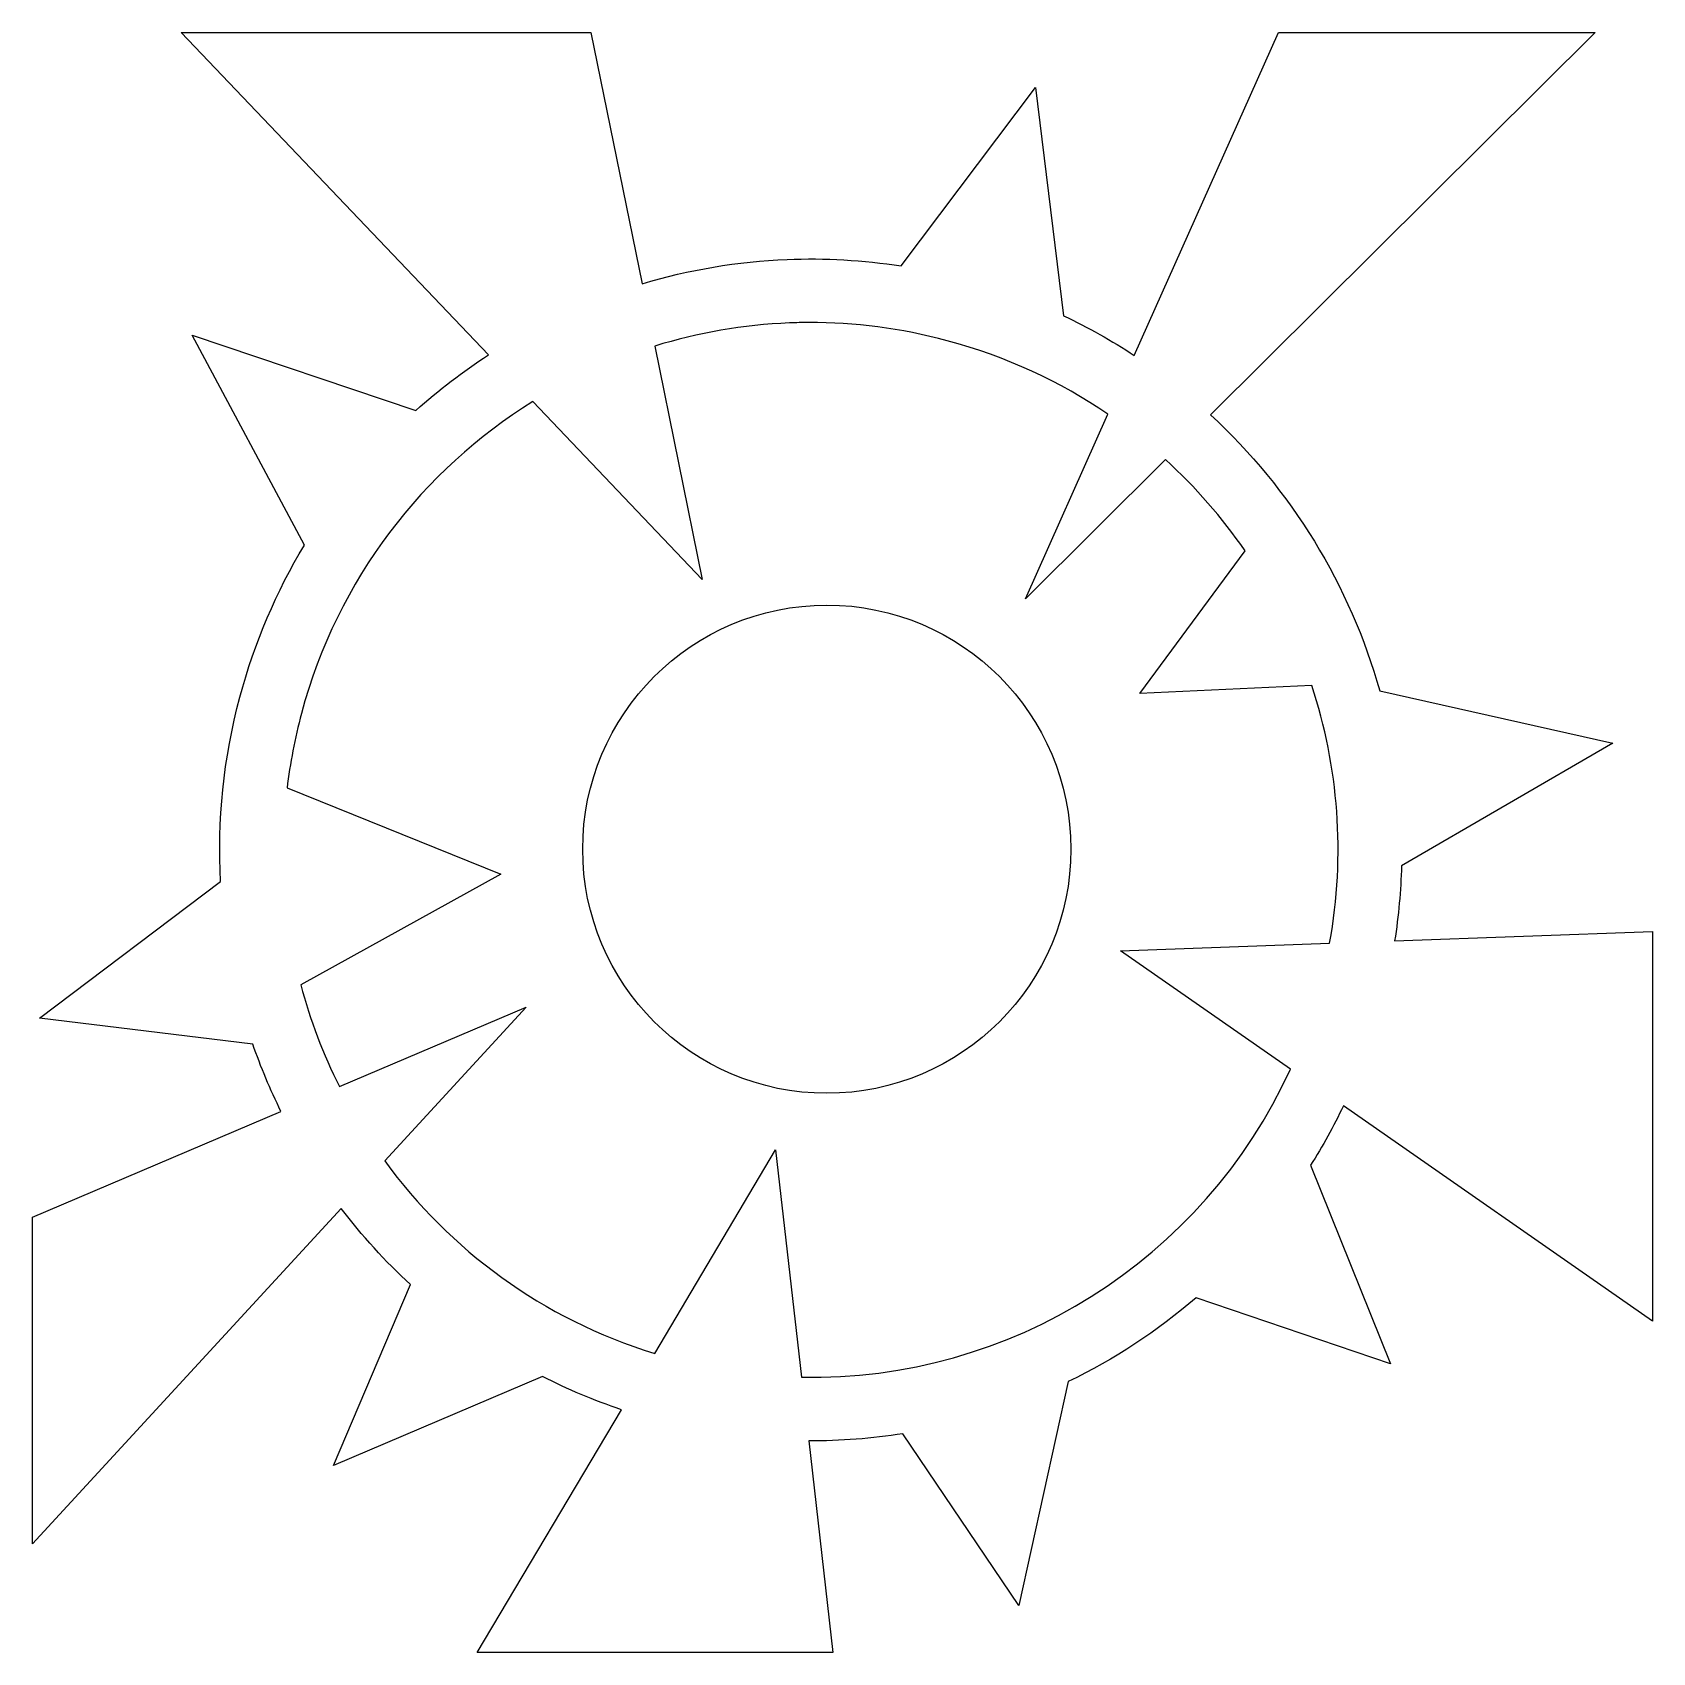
# Model space of a CAD drawing. Header units: centimetres. Extents: x -10 to 10.1, y -10.1 to 10.
import ezdxf

# ---------------------------------------------------------------- set-up
doc = ezdxf.new("R2010")
doc.units = ezdxf.units.CM
doc.header["$MEASUREMENT"] = 0
doc.layers.add('Layer 1', color=7, linetype='Continuous')

msp = doc.modelspace()

# ---------------------------------------------------------------- linework, layer by layer
at = {"layer": 'Layer 1'}
for points, knots in [([(-8.14656, 9.98284), (-8.14656, 9.98284), (-4.34579, 5.99303), (-4.34579, 5.99303), (-4.34579, 5.99303), (-4.66078, 5.78809), (-4.96051, 5.55895), (-5.24156, 5.30721), (-5.24156, 5.30721), (-5.24156, 5.30721), (-8.00875, 6.23575), (-8.00875, 6.23575), (-8.00875, 6.23575), (-8.00875, 6.23575), (-6.62109, 3.64115), (-6.62109, 3.64115), (-6.62109, 3.64115), (-6.96602, 3.06851), (-7.23759, 2.43907), (-7.41903, 1.76172), (-7.41903, 1.76172), (-7.62397, 0.99721), (-7.69881, 0.22828), (-7.65812, -0.52197), (-7.65812, -0.52197), (-7.65812, -0.52197), (-9.89956, -2.20876), (-9.89956, -2.20876), (-9.89956, -2.20876), (-9.89956, -2.20876), (-7.26086, -2.53122), (-7.26086, -2.53122), (-7.26086, -2.53122), (-7.16126, -2.81628), (-7.0442, -3.09433), (-6.91087, -3.36421), (-6.91087, -3.36421), (-6.91087, -3.36421), (-9.98592, -4.67221), (-9.98592, -4.67221), (-9.98592, -4.67221), (-9.98592, -4.67221), (-9.98592, -8.7146), (-9.98592, -8.7146), (-9.98592, -8.7146), (-9.98592, -8.7146), (-6.1671, -4.56359), (-6.1671, -4.56359), (-6.1671, -4.56359), (-5.91013, -4.90102), (-5.62347, -5.21686), (-5.30966, -5.50672), (-5.30966, -5.50672), (-5.30966, -5.50672), (-6.26097, -7.74415), (-6.26097, -7.74415), (-6.26097, -7.74415), (-6.26097, -7.74415), (-3.6754, -6.64475), (-3.6754, -6.64475), (-3.6754, -6.64475), (-3.36475, -6.80275), (-3.03942, -6.9398), (-2.7009, -7.05407), (-2.7009, -7.05407), (-2.7009, -7.05407), (-4.48545, -10.05854), (-4.48545, -10.05854), (-4.48545, -10.05854), (-4.48545, -10.05854), (-0.08299, -10.05854), (-0.08299, -10.05854), (-0.08299, -10.05854), (-0.08299, -10.05854), (-0.38167, -7.44067), (-0.38167, -7.44067), (-0.38167, -7.44067), (0.01083, -7.44194), (0.39937, -7.41132), (0.78077, -7.35064), (0.78077, -7.35064), (0.78077, -7.35064), (2.21604, -9.47801), (2.21604, -9.47801), (2.21604, -9.47801), (2.21604, -9.47801), (2.82735, -6.70673), (2.82735, -6.70673), (2.82735, -6.70673), (3.3962, -6.43078), (3.92836, -6.0818), (4.40937, -5.66881), (4.40937, -5.66881), (4.40937, -5.66881), (6.81429, -6.48548), (6.81429, -6.48548), (6.81429, -6.48548), (6.81429, -6.48548), (5.82587, -4.02941), (5.82587, -4.02941), (5.82587, -4.02941), (5.97388, -3.79487), (6.10899, -3.55013), (6.23077, -3.29632), (6.23077, -3.29632), (6.23077, -3.29632), (10.05562, -5.95817), (10.05562, -5.95817), (10.05562, -5.95817), (10.05562, -5.95817), (10.05563, -1.13757), (10.05563, -1.13757), (10.05563, -1.13757), (10.05563, -1.13757), (6.86478, -1.25383), (6.86478, -1.25383), (6.86478, -1.25383), (6.9134, -0.94322), (6.94131, -0.63312), (6.94962, -0.32516), (6.94962, -0.32516), (6.94962, -0.32516), (9.56193, 1.19154), (9.56193, 1.19154), (9.56193, 1.19154), (9.56193, 1.19154), (6.68047, 1.83722), (6.68047, 1.83722), (6.68047, 1.83722), (6.31336, 3.14329), (5.5879, 4.32952), (4.58746, 5.25156), (4.58746, 5.25156), (4.58746, 5.25156), (9.34477, 9.98281), (9.34477, 9.98281), (9.34477, 9.98281), (9.34477, 9.98281), (5.4282, 9.9828), (5.4282, 9.9828), (5.4282, 9.9828), (5.4282, 9.9828), (3.64428, 5.98705), (3.64428, 5.98705), (3.64428, 5.98705), (3.36631, 6.16913), (3.074, 6.33367), (2.76816, 6.47818), (2.76816, 6.47818), (2.76816, 6.47818), (2.42323, 9.30149), (2.42323, 9.30149), (2.42323, 9.30149), (2.42323, 9.30149), (0.76139, 7.09358), (0.76139, 7.09358), (0.76139, 7.09358), (0.28801, 7.16729), (-0.18414, 7.19352), (-0.64942, 7.1748), (-0.64942, 7.1748), (-1.26423, 7.15009), (-1.86698, 7.04712), (-2.44527, 6.87389), (-2.44527, 6.87389), (-2.44527, 6.87389), (-3.07821, 9.98277), (-3.07821, 9.98277), (-3.07821, 9.98277), (-3.07821, 9.98277), (-8.14651, 9.98276), (-8.14651, 9.98276), (-8.14651, 9.98276), (-8.14651, 9.98276), (-8.14656, 9.98284), (-8.14656, 9.98284)], [0, 0, 0, 0, 0.02222222, 0.02222222, 0.02222222, 0.02222222, 0.04444444, 0.04444444, 0.04444444, 0.04444444, 0.06666667, 0.06666667, 0.06666667, 0.06666667, 0.08888889, 0.08888889, 0.08888889, 0.08888889, 0.11111111, 0.11111111, 0.11111111, 0.11111111, 0.13333333, 0.13333333, 0.13333333, 0.13333333, 0.15555556, 0.15555556, 0.15555556, 0.15555556, 0.17777778, 0.17777778, 0.17777778, 0.17777778, 0.2, 0.2, 0.2, 0.2, 0.22222222, 0.22222222, 0.22222222, 0.22222222, 0.24444444, 0.24444444, 0.24444444, 0.24444444, 0.26666667, 0.26666667, 0.26666667, 0.26666667, 0.28888889, 0.28888889, 0.28888889, 0.28888889, 0.31111111, 0.31111111, 0.31111111, 0.31111111, 0.33333333, 0.33333333, 0.33333333, 0.33333333, 0.35555556, 0.35555556, 0.35555556, 0.35555556, 0.37777778, 0.37777778, 0.37777778, 0.37777778, 0.4, 0.4, 0.4, 0.4, 0.42222222, 0.42222222, 0.42222222, 0.42222222, 0.44444444, 0.44444444, 0.44444444, 0.44444444, 0.46666667, 0.46666667, 0.46666667, 0.46666667, 0.48888889, 0.48888889, 0.48888889, 0.48888889, 0.51111111, 0.51111111, 0.51111111, 0.51111111, 0.53333333, 0.53333333, 0.53333333, 0.53333333, 0.55555556, 0.55555556, 0.55555556, 0.55555556, 0.57777778, 0.57777778, 0.57777778, 0.57777778, 0.6, 0.6, 0.6, 0.6, 0.62222222, 0.62222222, 0.62222222, 0.62222222, 0.64444444, 0.64444444, 0.64444444, 0.64444444, 0.66666667, 0.66666667, 0.66666667, 0.66666667, 0.68888889, 0.68888889, 0.68888889, 0.68888889, 0.71111111, 0.71111111, 0.71111111, 0.71111111, 0.73333333, 0.73333333, 0.73333333, 0.73333333, 0.75555556, 0.75555556, 0.75555556, 0.75555556, 0.77777778, 0.77777778, 0.77777778, 0.77777778, 0.8, 0.8, 0.8, 0.8, 0.82222222, 0.82222222, 0.82222222, 0.82222222, 0.84444444, 0.84444444, 0.84444444, 0.84444444, 0.86666667, 0.86666667, 0.86666667, 0.86666667, 0.88888889, 0.88888889, 0.88888889, 0.88888889, 0.91111111, 0.91111111, 0.91111111, 0.91111111, 0.93333333, 0.93333333, 0.93333333, 0.93333333, 0.95555556, 0.95555556, 0.95555556, 0.95555556, 1, 1, 1, 1]), ([(-0.37993, 6.39393), (0.18428, 6.39511), (0.75806, 6.32258), (1.32956, 6.16947), (1.32956, 6.16947), (2.06033, 5.97368), (2.72806, 5.66147), (3.31904, 5.25881), (3.31904, 5.25881), (3.31904, 5.25881), (2.30056, 2.97752), (2.30056, 2.97752), (2.30056, 2.97752), (2.30056, 2.97752), (4.03042, 4.69789), (4.03042, 4.69789), (4.03042, 4.69789), (4.40221, 4.35983), (4.73176, 3.98116), (5.01411, 3.57108), (5.01411, 3.57108), (5.01411, 3.57108), (3.71268, 1.80437), (3.71268, 1.80437), (3.71268, 1.80437), (3.71268, 1.80437), (5.8409, 1.90325), (5.8409, 1.90325), (5.8409, 1.90325), (6.1696, 0.9026), (6.25912, -0.18761), (6.06076, -1.28317), (6.06076, -1.28317), (6.06076, -1.28317), (3.47346, -1.37746), (3.47346, -1.37746), (3.47346, -1.37746), (3.47346, -1.37746), (5.57477, -2.83985), (5.57477, -2.83985), (5.57477, -2.83985), (4.49637, -5.21201), (2.10308, -6.70117), (-0.4717, -6.65276), (-0.4717, -6.65276), (-0.4717, -6.65276), (-0.79243, -3.841), (-0.79243, -3.841), (-0.79243, -3.841), (-0.79243, -3.841), (-2.28838, -6.35944), (-2.28838, -6.35944), (-2.28838, -6.35944), (-3.67832, -5.93004), (-4.8266, -5.07488), (-5.62753, -3.97695), (-5.62753, -3.97695), (-5.62753, -3.97695), (-3.87659, -2.07374), (-3.87659, -2.07374), (-3.87659, -2.07374), (-3.87659, -2.07374), (-6.18883, -3.0571), (-6.18883, -3.0571), (-6.18883, -3.0571), (-6.39018, -2.65621), (-6.55084, -2.23428), (-6.66642, -1.79767), (-6.66642, -1.79767), (-6.66642, -1.79767), (-4.19116, -0.42995), (-4.19116, -0.42995), (-4.19116, -0.42995), (-4.19116, -0.42995), (-6.8356, 0.63648), (-6.8356, 0.63648), (-6.8356, 0.63648), (-6.79875, 0.94304), (-6.74022, 1.25074), (-6.65795, 1.55777), (-6.65795, 1.55777), (-6.21013, 3.22868), (-5.15576, 4.57219), (-3.79534, 5.41517), (-3.79534, 5.41517), (-3.79534, 5.41517), (-1.70094, 3.21653), (-1.70094, 3.21653), (-1.70094, 3.21653), (-1.70094, 3.21653), (-2.28842, 6.10238), (-2.28842, 6.10238), (-2.28842, 6.10238), (-1.75297, 6.26844), (-1.19298, 6.36652), (-0.6211, 6.389), (-0.6211, 6.389), (-0.54098, 6.39212), (-0.46057, 6.39376), (-0.37998, 6.39393), (-0.37998, 6.39393), (-0.37998, 6.39393), (-0.37993, 6.39393), (-0.37993, 6.39393)], [0, 0, 0, 0, 0.03703704, 0.03703704, 0.03703704, 0.03703704, 0.07407407, 0.07407407, 0.07407407, 0.07407407, 0.11111111, 0.11111111, 0.11111111, 0.11111111, 0.14814815, 0.14814815, 0.14814815, 0.14814815, 0.18518519, 0.18518519, 0.18518519, 0.18518519, 0.22222222, 0.22222222, 0.22222222, 0.22222222, 0.25925926, 0.25925926, 0.25925926, 0.25925926, 0.2962963, 0.2962963, 0.2962963, 0.2962963, 0.33333333, 0.33333333, 0.33333333, 0.33333333, 0.37037037, 0.37037037, 0.37037037, 0.37037037, 0.40740741, 0.40740741, 0.40740741, 0.40740741, 0.44444444, 0.44444444, 0.44444444, 0.44444444, 0.48148148, 0.48148148, 0.48148148, 0.48148148, 0.51851852, 0.51851852, 0.51851852, 0.51851852, 0.55555556, 0.55555556, 0.55555556, 0.55555556, 0.59259259, 0.59259259, 0.59259259, 0.59259259, 0.62962963, 0.62962963, 0.62962963, 0.62962963, 0.66666667, 0.66666667, 0.66666667, 0.66666667, 0.7037037, 0.7037037, 0.7037037, 0.7037037, 0.74074074, 0.74074074, 0.74074074, 0.74074074, 0.77777778, 0.77777778, 0.77777778, 0.77777778, 0.81481481, 0.81481481, 0.81481481, 0.81481481, 0.85185185, 0.85185185, 0.85185185, 0.85185185, 0.88888889, 0.88888889, 0.88888889, 0.88888889, 0.92592593, 0.92592593, 0.92592593, 0.92592593, 1, 1, 1, 1]), ([(-0.15939, 2.89905), (-1.82696, 2.89905), (-3.17891, 1.54706), (-3.17891, -0.1206), (-3.17891, -0.1206), (-3.17891, -1.78817), (-1.827, -3.14012), (-0.15935, -3.14012), (-0.15935, -3.14012), (1.5083, -3.14012), (2.86021, -1.78821), (2.86021, -0.12056), (2.86021, -0.12056), (2.86021, 1.54718), (1.5083, 2.89909), (-0.15931, 2.89909), (-0.15931, 2.89909), (-0.15931, 2.89909), (-0.15939, 2.89905), (-0.15939, 2.89905)], [0, 0, 0, 0, 0.16666667, 0.16666667, 0.16666667, 0.16666667, 0.33333333, 0.33333333, 0.33333333, 0.33333333, 0.5, 0.5, 0.5, 0.5, 0.66666667, 0.66666667, 0.66666667, 0.66666667, 1, 1, 1, 1])]:
    msp.add_open_spline(points, degree=3, knots=knots, dxfattribs=at)

doc.saveas('drawing.dxf')
